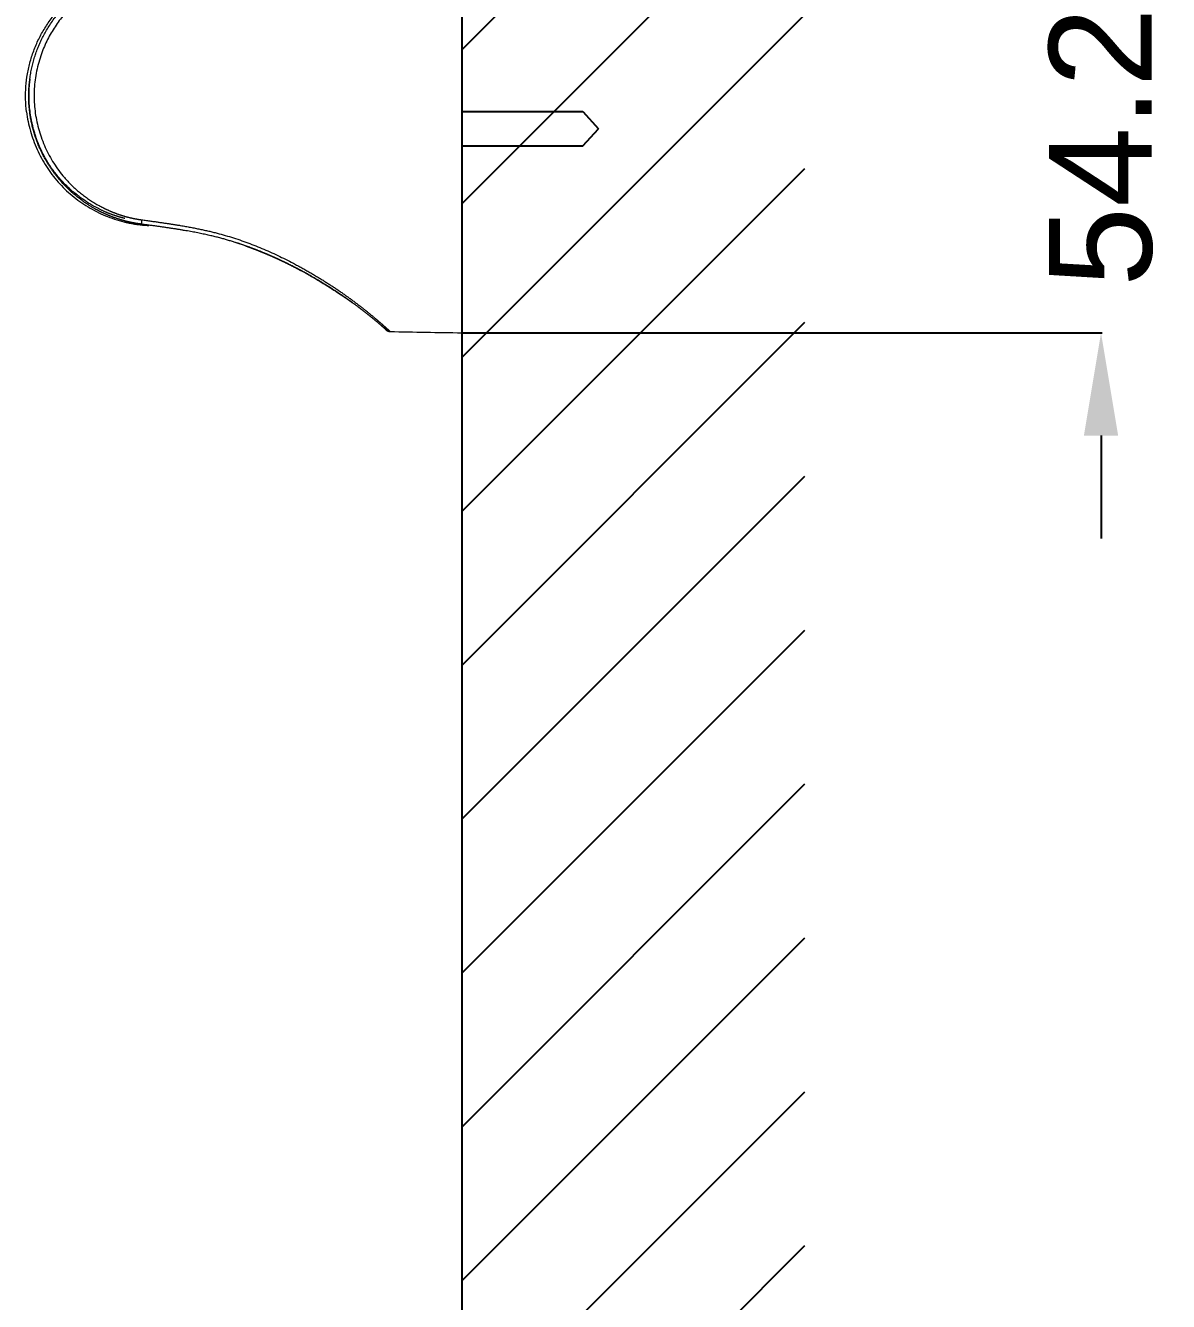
# Model space of a CAD drawing. Header units: millimetres. Extents: x 15137 to 17513, y -10160 to -6800.
# Drawn here: x 17034.4 to 17201.2, y -8637.4 to -8451.3 of the extents above; entities that cross this region are included whole.
import ezdxf

# ---------------------------------------------------------------- set-up
doc = ezdxf.new("R2010")
doc.units = ezdxf.units.MM
doc.layers.add('hatch', color=2, linetype='Continuous')
doc.styles.add('ARIAL', font='arial.ttf')
doc.dimstyles.get("Standard").update_dxf_attribs({"dimtxt": 15, "dimasz": 15, "dimexe": 0.18, "dimexo": 0.0625, "dimgap": 4, "dimtad": 0, "dimdec": 1, "dimdsep": 46, "dimtxsty": 'ARIAL', "dimcen": 0, "dimclrd": 5, "dimclre": 5, "dimclrt": 5, "dimadec": 0, "dimazin": 0, "dimtfac": 1, "dimtdec": 1, "dimtofl": 0, "dimtmove": 0, "dimatfit": 3, "dimfxl": 1, "dimtolj": 1, "dimtzin": 0, "dimarcsym": 0})

# ---------------------------------------------------------------- blocks, each defined once
blk = doc.blocks.new('*D81')
at = {"color": 5, "lineweight": -2, "transparency": 16777216}
for p, q in [((17191.39, -8426.89), (17191.39, -8411.89)), ((17098.17, -8441.89), (17191.57, -8441.89)), ((17098.17, -8496.08), (17191.57, -8496.08)), ((17191.39, -8511.08), (17191.39, -8526.08))]:
    blk.add_line(p, q, dxfattribs=at)
at = {"color": 5, "transparency": 16777216}
for points in [[(17188.89, -8426.89), (17193.89, -8426.89), (17191.39, -8441.89)], [(17188.89, -8511.08), (17193.89, -8511.08), (17191.39, -8496.08)]]:
    blk.add_solid(points, dxfattribs=at)
at = {"layer": 'Defpoints', "color": 0, "transparency": 16777216}
for p in [(17098.11, -8441.89), (17191.39, -8441.89), (17098.11, -8496.08)]:
    blk.add_point(p, dxfattribs=at)
at = {"color": 5, "transparency": 16777216, "insert": (17191.39, -8468.98), "char_height": 15, "attachment_point": 5, "rotation": 90, "style": 'ARIAL'}
blk.add_mtext('\\A1;54.2', dxfattribs=at)

msp = doc.modelspace()

# ---------------------------------------------------------------- hatches: boundary and pattern name
at = {"layer": 'hatch'}
h = msp.add_hatch(dxfattribs=at)
h.set_pattern_fill('ANSI31', color=256, scale=5)
h.set_pattern_definition([(45, (1961.38, -4149.247), (-11.22532, 11.22532), [])])
h.paths.add_polyline_path([(17098.14, -9683.13), (17148.14, -9683.13), (17148.14, -7612.56), (17098.14, -7612.56)])

# ---------------------------------------------------------------- linework, layer by layer
for p, q in [((17098.14, -9683.13), (17098.14, -7541.15)), ((17098.08, -8463.8), (17115.76, -8463.8)), ((17098.08, -8463.8), (17098.08, -8468.8)), ((17115.76, -8463.8), (17118.02, -8466.3)), ((17115.76, -8468.8), (17118.02, -8466.3)), ((17098.08, -8468.8), (17115.76, -8468.8))]:
    msp.add_line(p, q)
at = {"linetype": 'Continuous', "lineweight": 18}
for p, q in [((17098.1, -8451.8), (17098.1, -8451.78)), ((17034.87, -8461.51), (17034.87, -8461.51))]:
    msp.add_line(p, q, dxfattribs=at)
for points, knots in [([(17034.55, -8463.85), (17034.48, -8463.24), (17034.43, -8462.62), (17034.4, -8461.38), (17034.42, -8460.76), (17034.51, -8459.53), (17034.58, -8458.91), (17034.8, -8457.7), (17034.93, -8457.09), (17035.26, -8455.9), (17035.46, -8455.31), (17035.9, -8454.16), (17036.15, -8453.59), (17036.71, -8452.49), (17037.02, -8451.95), (17037.68, -8450.9), (17038.03, -8450.4), (17038.8, -8449.42), (17039.2, -8448.95), (17040.05, -8448.06), (17040.5, -8447.63), (17041.44, -8446.82), (17041.93, -8446.44), (17042.94, -8445.73), (17043.46, -8445.4), (17044.54, -8444.79), (17045.09, -8444.51), (17046.22, -8444.01), (17046.8, -8443.79), (17047.97, -8443.4), (17048.57, -8443.23), (17049.78, -8442.96), (17050.39, -8442.86), (17051, -8442.78)], [0, 0, 0, 0, 0.0625, 0.0625, 0.125, 0.125, 0.1875, 0.1875, 0.25, 0.25, 0.3125, 0.3125, 0.375, 0.375, 0.4375, 0.4375, 0.5, 0.5, 0.5625, 0.5625, 0.625, 0.625, 0.6875, 0.6875, 0.75, 0.75, 0.8125, 0.8125, 0.875, 0.875, 0.9375, 0.9375, 1, 1, 1, 1]), ([(17051.28, -8480.23), (17051.26, -8480.23), (17051.22, -8480.22), (17051.15, -8480.21), (17051.09, -8480.2), (17051.02, -8480.19), (17050.96, -8480.18), (17050.89, -8480.17), (17050.83, -8480.16), (17050.76, -8480.15), (17050.7, -8480.14), (17050.63, -8480.13), (17050.57, -8480.12), (17050.5, -8480.11), (17050.44, -8480.1), (17050.37, -8480.09), (17050.3, -8480.07), (17050.24, -8480.06), (17050.17, -8480.05), (17050.11, -8480.04), (17050.04, -8480.02), (17049.97, -8480.01), (17049.91, -8480), (17049.84, -8479.98), (17049.77, -8479.97), (17049.71, -8479.95), (17049.64, -8479.94), (17049.57, -8479.92), (17049.51, -8479.91), (17049.44, -8479.89), (17049.37, -8479.88), (17049.31, -8479.86), (17049.24, -8479.84), (17049.17, -8479.83), (17049.11, -8479.81), (17049.04, -8479.79), (17048.97, -8479.78), (17048.91, -8479.76), (17048.84, -8479.74), (17048.77, -8479.72), (17048.7, -8479.7), (17048.64, -8479.68), (17048.57, -8479.67), (17048.5, -8479.65), (17048.43, -8479.63), (17048.37, -8479.61), (17048.3, -8479.59), (17048.23, -8479.57), (17048.16, -8479.54), (17048.1, -8479.52), (17048.03, -8479.5), (17047.96, -8479.48), (17047.89, -8479.46), (17047.83, -8479.44), (17047.76, -8479.41), (17047.69, -8479.39), (17047.62, -8479.37), (17047.55, -8479.34), (17047.49, -8479.32), (17047.42, -8479.3), (17047.35, -8479.27), (17047.28, -8479.25), (17047.21, -8479.22), (17047.15, -8479.2), (17047.08, -8479.17), (17047.01, -8479.15), (17046.94, -8479.12), (17046.87, -8479.09), (17046.81, -8479.07), (17046.74, -8479.04), (17046.67, -8479.01), (17046.6, -8478.98), (17046.53, -8478.96), (17046.47, -8478.93), (17046.4, -8478.9), (17046.33, -8478.87), (17046.26, -8478.84), (17046.19, -8478.81), (17046.13, -8478.78), (17046.06, -8478.75), (17045.99, -8478.72), (17045.92, -8478.69), (17045.85, -8478.66), (17045.79, -8478.63), (17045.72, -8478.6), (17045.65, -8478.56), (17045.58, -8478.53), (17045.52, -8478.5), (17045.45, -8478.47), (17045.38, -8478.43), (17045.31, -8478.4), (17045.24, -8478.36), (17045.18, -8478.33), (17045.11, -8478.3), (17045.04, -8478.26), (17044.97, -8478.23), (17044.91, -8478.19), (17044.76, -8478.11), (17044.52, -8477.98), (17044.18, -8477.78), (17043.79, -8477.55), (17043.36, -8477.27), (17042.89, -8476.96), (17042.39, -8476.59), (17041.86, -8476.18), (17041.3, -8475.71), (17040.72, -8475.18), (17040.13, -8474.59), (17039.64, -8474.06), (17039.26, -8473.61), (17038.99, -8473.28), (17038.73, -8472.95), (17038.48, -8472.61), (17038.24, -8472.27), (17038.01, -8471.93), (17037.78, -8471.58), (17037.57, -8471.24), (17037.37, -8470.89), (17037.17, -8470.55), (17036.99, -8470.2), (17036.81, -8469.85), (17036.65, -8469.51), (17036.49, -8469.16), (17036.34, -8468.81), (17036.2, -8468.47), (17036.07, -8468.12), (17035.94, -8467.78), (17035.83, -8467.43), (17035.72, -8467.09), (17035.61, -8466.75), (17035.52, -8466.42), (17035.43, -8466.08), (17035.35, -8465.75), (17035.28, -8465.42), (17035.21, -8465.09), (17035.15, -8464.77), (17035.1, -8464.44), (17035.05, -8464.12), (17035.01, -8463.81), (17034.98, -8463.5), (17034.95, -8463.19), (17034.92, -8462.88), (17034.9, -8462.58), (17034.89, -8462.28), (17034.88, -8461.98), (17034.87, -8461.69), (17034.87, -8461.37), (17034.88, -8461), (17034.89, -8460.61), (17034.91, -8460.21), (17034.95, -8459.81), (17034.99, -8459.41), (17035.04, -8459.02), (17035.09, -8458.62), (17035.16, -8458.22), (17035.23, -8457.83), (17035.31, -8457.44), (17035.4, -8457.04), (17035.5, -8456.65), (17035.61, -8456.27), (17035.73, -8455.88), (17035.85, -8455.5), (17035.98, -8455.12), (17036.16, -8454.64), (17036.4, -8454.05), (17036.71, -8453.36), (17037.07, -8452.65), (17037.48, -8451.92), (17037.94, -8451.17), (17038.45, -8450.42), (17039.03, -8449.67), (17039.56, -8449.05), (17040.01, -8448.56), (17040.35, -8448.2), (17040.7, -8447.86), (17041.04, -8447.54), (17041.37, -8447.25), (17041.7, -8446.97), (17042.02, -8446.71), (17042.33, -8446.47), (17042.64, -8446.24), (17042.93, -8446.03), (17043.21, -8445.84), (17043.48, -8445.66), (17043.74, -8445.49), (17043.99, -8445.34), (17044.22, -8445.2), (17044.44, -8445.08), (17044.65, -8444.96), (17044.84, -8444.86), (17045.02, -8444.76), (17045.18, -8444.68), (17045.33, -8444.6), (17045.47, -8444.54), (17045.6, -8444.47), (17045.74, -8444.41), (17045.87, -8444.35), (17046, -8444.29), (17046.14, -8444.23), (17046.27, -8444.17), (17046.4, -8444.11), (17046.54, -8444.05), (17046.67, -8444), (17046.8, -8443.95), (17046.94, -8443.89), (17047.07, -8443.84), (17047.21, -8443.79), (17047.34, -8443.74), (17047.47, -8443.7), (17047.61, -8443.65), (17047.74, -8443.6), (17047.87, -8443.56), (17048.01, -8443.52), (17048.14, -8443.48), (17048.27, -8443.43), (17048.4, -8443.39), (17048.54, -8443.36), (17048.67, -8443.32), (17048.8, -8443.28), (17048.93, -8443.25), (17049.06, -8443.21), (17049.2, -8443.18), (17049.33, -8443.15), (17049.46, -8443.12), (17049.59, -8443.09), (17049.72, -8443.06), (17049.85, -8443.03), (17049.98, -8443), (17050.11, -8442.97), (17050.24, -8442.95), (17050.37, -8442.93), (17050.5, -8442.9), (17050.63, -8442.88), (17050.76, -8442.86), (17050.89, -8442.84), (17051.02, -8442.82), (17051.14, -8442.8), (17051.27, -8442.78), (17051.4, -8442.77), (17051.48, -8442.76), (17051.52, -8442.75)], [0, 0, 0, 0, 0.001196, 0.002393, 0.003593, 0.004795, 0.006, 0.007206, 0.008415, 0.009625, 0.010838, 0.012053, 0.013271, 0.01449, 0.015711, 0.016935, 0.018161, 0.019389, 0.020619, 0.021851, 0.023086, 0.024323, 0.025561, 0.026802, 0.028046, 0.029291, 0.030538, 0.031788, 0.03304, 0.034294, 0.03555, 0.036808, 0.038068, 0.039331, 0.040596, 0.041863, 0.043132, 0.044403, 0.045677, 0.046952, 0.04823, 0.04951, 0.050792, 0.052076, 0.053363, 0.054651, 0.055942, 0.057235, 0.05853, 0.059827, 0.061127, 0.062428, 0.063732, 0.065038, 0.066346, 0.067656, 0.068969, 0.070283, 0.0716, 0.072919, 0.07424, 0.075564, 0.076889, 0.078217, 0.079547, 0.080879, 0.082213, 0.083549, 0.084887, 0.086228, 0.087571, 0.088916, 0.090263, 0.091613, 0.092964, 0.094318, 0.095674, 0.097032, 0.098392, 0.099754, 0.101119, 0.102486, 0.103854, 0.105226, 0.106599, 0.107974, 0.109352, 0.110732, 0.112114, 0.113498, 0.114884, 0.116273, 0.117663, 0.119056, 0.120451, 0.121848, 0.123248, 0.124649, 0.130933, 0.138228, 0.146535, 0.155854, 0.166184, 0.177527, 0.18988, 0.203246, 0.217623, 0.233012, 0.249412, 0.257332, 0.265179, 0.272954, 0.280658, 0.28829, 0.29585, 0.303338, 0.310754, 0.318098, 0.325371, 0.332571, 0.3397, 0.346757, 0.353743, 0.360656, 0.367498, 0.374268, 0.380966, 0.387592, 0.394147, 0.40063, 0.407041, 0.41338, 0.419648, 0.425844, 0.431968, 0.438021, 0.444002, 0.449911, 0.455749, 0.461515, 0.467209, 0.472832, 0.478383, 0.483862, 0.48927, 0.494607, 0.499871, 0.507156, 0.514448, 0.521746, 0.529052, 0.536365, 0.543684, 0.551011, 0.558344, 0.565685, 0.573033, 0.580388, 0.587749, 0.595118, 0.602495, 0.609878, 0.617268, 0.624666, 0.637921, 0.651855, 0.666467, 0.681759, 0.697729, 0.714378, 0.731705, 0.749712, 0.759187, 0.768341, 0.777173, 0.785684, 0.793874, 0.801742, 0.809288, 0.816514, 0.823418, 0.83, 0.836261, 0.842201, 0.847819, 0.853116, 0.858091, 0.862745, 0.867078, 0.871089, 0.874779, 0.878147, 0.881194, 0.88392, 0.886629, 0.88933, 0.892023, 0.894707, 0.897384, 0.900051, 0.902711, 0.905363, 0.908006, 0.910641, 0.913267, 0.915885, 0.918496, 0.921097, 0.923691, 0.926276, 0.928853, 0.931422, 0.933983, 0.936535, 0.939079, 0.941615, 0.944142, 0.946662, 0.949173, 0.951676, 0.95417, 0.956656, 0.959134, 0.961604, 0.964066, 0.966519, 0.968964, 0.971401, 0.97383, 0.97625, 0.978662, 0.981066, 0.983461, 0.985849, 0.988228, 0.990599, 0.992961, 0.995316, 0.997662, 1, 1, 1, 1]), ([(17098.11, -8496.08), (17098.11, -8496.08), (17098.11, -8496.07), (17098.11, -8496.04), (17098.11, -8495.99), (17098.11, -8495.86), (17098.11, -8495.68), (17098.11, -8495.46), (17098.11, -8495.27), (17098.11, -8495.12), (17098.11, -8495.07), (17098.11, -8494.99), (17098.11, -8494.96), (17098.11, -8494.9), (17098.11, -8494.76), (17098.11, -8494.6), (17098.11, -8494.2), (17098.11, -8493.9), (17098.11, -8493.25), (17098.11, -8492.89), (17098.11, -8492.31), (17098.11, -8492.11), (17098.11, -8491.85), (17098.11, -8491.8), (17098.11, -8491.7), (17098.11, -8491.64), (17098.11, -8491.48), (17098.11, -8491.37), (17098.11, -8490.82), (17098.11, -8490.36), (17098.11, -8489.38), (17098.11, -8488.88), (17098.11, -8488.08), (17098.11, -8487.54), (17098.11, -8486.97), (17098.11, -8486.61), (17098.11, -8486.54), (17098.11, -8486.4), (17098.11, -8486.18), (17098.11, -8485.96), (17098.11, -8485.51), (17098.11, -8485.21), (17098.11, -8484.31), (17098.11, -8483.69), (17098.11, -8482.9), (17098.11, -8482.74), (17098.11, -8482.42), (17098.11, -8481.94), (17098.11, -8481.45), (17098.11, -8480.95), (17098.11, -8480.71), (17098.11, -8480.46), (17098.11, -8480.29), (17098.11, -8480.21), (17098.11, -8479.79), (17098.11, -8479.45), (17098.11, -8478.78), (17098.11, -8478.45), (17098.11, -8477.77), (17098.11, -8477.44), (17098.11, -8476.43), (17098.11, -8475.76), (17098.11, -8474.92), (17098.11, -8474.75), (17098.11, -8474.41), (17098.11, -8473.9), (17098.11, -8472.72), (17098.11, -8471.71), (17098.11, -8469.69), (17098.11, -8468.34), (17098.11, -8464.28), (17098.11, -8461.58), (17098.11, -8457.51), (17098.11, -8456.16), (17098.11, -8454.46), (17098.11, -8454.12), (17098.11, -8453.44), (17098.11, -8452.42), (17098.11, -8451.41), (17098.11, -8449.37), (17098.11, -8448.02), (17098.11, -8445.31), (17098.11, -8443.96), (17098.11, -8442.61)], [0, 0, 0, 0, 0.015625, 0.015625, 0.03125, 0.046875, 0.0625, 0.078125, 0.09375, 0.09375, 0.101563, 0.101563, 0.105469, 0.105469, 0.109375, 0.125, 0.125, 0.15625, 0.15625, 0.1875, 0.1875, 0.203125, 0.203125, 0.207031, 0.207031, 0.210938, 0.210938, 0.21875, 0.21875, 0.25, 0.25, 0.28125, 0.28125, 0.296875, 0.3125, 0.3125, 0.316406, 0.316406, 0.320313, 0.328125, 0.328125, 0.34375, 0.34375, 0.375, 0.375, 0.382813, 0.382813, 0.390625, 0.40625, 0.40625, 0.414063, 0.417969, 0.417969, 0.421875, 0.421875, 0.4375, 0.4375, 0.453125, 0.453125, 0.46875, 0.46875, 0.5, 0.5, 0.507813, 0.507813, 0.515625, 0.53125, 0.5625, 0.5625, 0.625, 0.625, 0.75, 0.75, 0.8125, 0.8125, 0.828125, 0.828125, 0.84375, 0.875, 0.875, 0.9375, 0.9375, 1, 1, 1, 1]), ([(17048.89, -8479.4), (17048.87, -8479.4), (17048.82, -8479.38), (17048.76, -8479.37), (17048.69, -8479.35), (17048.62, -8479.33), (17048.54, -8479.31), (17048.47, -8479.29), (17048.38, -8479.27), (17048.3, -8479.24), (17048.21, -8479.22), (17048.12, -8479.19), (17048.03, -8479.16), (17047.93, -8479.13), (17047.83, -8479.1), (17047.72, -8479.07), (17047.62, -8479.03), (17047.5, -8479), (17047.39, -8478.96), (17047.27, -8478.92), (17047.15, -8478.88), (17047.03, -8478.83), (17046.91, -8478.78), (17046.78, -8478.74), (17046.65, -8478.68), (17046.51, -8478.63), (17046.37, -8478.58), (17046.23, -8478.52), (17046.09, -8478.46), (17045.94, -8478.39), (17045.8, -8478.33), (17045.64, -8478.26), (17045.29, -8478.09), (17044.77, -8477.83), (17044.09, -8477.45), (17043.48, -8477.08), (17042.92, -8476.71), (17042.35, -8476.3), (17041.75, -8475.84), (17041.09, -8475.29), (17040.4, -8474.65), (17039.78, -8474), (17039.25, -8473.4), (17038.83, -8472.89), (17038.48, -8472.43), (17038.18, -8472.01), (17037.93, -8471.64), (17037.73, -8471.32), (17037.5, -8470.96), (17037.22, -8470.48), (17036.85, -8469.77), (17036.42, -8468.86), (17036.07, -8467.95), (17035.79, -8467.14), (17035.61, -8466.51), (17035.45, -8465.91), (17035.32, -8465.34), (17035.22, -8464.8), (17035.1, -8464.1), (17034.99, -8463.18), (17034.92, -8461.98), (17034.92, -8460.89), (17034.98, -8459.98), (17035.04, -8459.44), (17035.07, -8459.14), (17035.09, -8459.05)], [0, 0, 0, 0, 0.00235, 0.004832, 0.007446, 0.010192, 0.01307, 0.01608, 0.019221, 0.022494, 0.0259, 0.029437, 0.033105, 0.036906, 0.040839, 0.044903, 0.049099, 0.053427, 0.057887, 0.062478, 0.067201, 0.072056, 0.077043, 0.082161, 0.087411, 0.092793, 0.098307, 0.103952, 0.109729, 0.115637, 0.121677, 0.127849, 0.134152, 0.164798, 0.193538, 0.220373, 0.245305, 0.268334, 0.297415, 0.32947, 0.364501, 0.40251, 0.429424, 0.453756, 0.475506, 0.494671, 0.511252, 0.525248, 0.536657, 0.558319, 0.5879, 0.625393, 0.670793, 0.696464, 0.720812, 0.743836, 0.765538, 0.785918, 0.804977, 0.844411, 0.889131, 0.939143, 0.966057, 0.990389, 1, 1, 1, 1]), ([(17034.55, -8463.85), (17034.67, -8464.79), (17034.86, -8465.73), (17035.37, -8467.55), (17035.69, -8468.45), (17036.47, -8470.18), (17036.93, -8471.01), (17037.96, -8472.61), (17038.54, -8473.37), (17039.8, -8474.79), (17040.48, -8475.45), (17041.94, -8476.67), (17042.71, -8477.22), (17044.34, -8478.2), (17045.19, -8478.63), (17046.94, -8479.36), (17047.84, -8479.66), (17048.77, -8479.89)], [0, 0, 0, 0, 0.125, 0.125, 0.25, 0.25, 0.375, 0.375, 0.5, 0.5, 0.625, 0.625, 0.75, 0.75, 0.875, 0.875, 1, 1, 1, 1]), ([(17086.74, -8495.38), (17086.74, -8495.38), (17086.74, -8495.38), (17086.74, -8495.38), (17086.74, -8495.37), (17086.73, -8495.37), (17086.73, -8495.37), (17086.73, -8495.37), (17086.72, -8495.36), (17086.71, -8495.36), (17086.71, -8495.35), (17086.7, -8495.34), (17086.69, -8495.33), (17086.68, -8495.32), (17086.67, -8495.31), (17086.65, -8495.3), (17086.64, -8495.29), (17086.62, -8495.27), (17086.6, -8495.26), (17086.58, -8495.24), (17086.56, -8495.22), (17086.54, -8495.2), (17086.51, -8495.18), (17086.48, -8495.15), (17086.45, -8495.13), (17086.42, -8495.1), (17086.39, -8495.07), (17086.35, -8495.04), (17086.31, -8495), (17086.27, -8494.97), (17086.22, -8494.93), (17086.17, -8494.88), (17086.11, -8494.83), (17086.04, -8494.77), (17085.96, -8494.7), (17085.87, -8494.62), (17085.76, -8494.53), (17085.64, -8494.43), (17085.52, -8494.34), (17085.42, -8494.25), (17085.35, -8494.19), (17085.27, -8494.13), (17085.19, -8494.06), (17085.11, -8494), (17085.04, -8493.93), (17084.95, -8493.87), (17084.87, -8493.8), (17084.79, -8493.74), (17084.71, -8493.67), (17084.63, -8493.61), (17084.55, -8493.54), (17084.47, -8493.47), (17084.38, -8493.41), (17084.3, -8493.34), (17084.22, -8493.28), (17084.14, -8493.21), (17084.06, -8493.15), (17083.98, -8493.09), (17083.9, -8493.02), (17083.81, -8492.96), (17083.73, -8492.9), (17083.66, -8492.84), (17083.58, -8492.78), (17083.5, -8492.72), (17083.42, -8492.66), (17083.34, -8492.6), (17083.27, -8492.54), (17083.19, -8492.48), (17083.12, -8492.43), (17083.04, -8492.37), (17082.97, -8492.32), (17082.88, -8492.25), (17082.76, -8492.16), (17082.62, -8492.06), (17082.48, -8491.95), (17082.33, -8491.85), (17082.19, -8491.74), (17082.04, -8491.63), (17081.89, -8491.53), (17081.74, -8491.42), (17081.58, -8491.31), (17081.42, -8491.2), (17081.27, -8491.09), (17081.11, -8490.98), (17080.94, -8490.87), (17080.78, -8490.75), (17080.61, -8490.64), (17080.45, -8490.53), (17080.28, -8490.41), (17080.1, -8490.3), (17079.93, -8490.18), (17079.75, -8490.07), (17079.58, -8489.95), (17079.4, -8489.84), (17079.22, -8489.72), (17079.03, -8489.6), (17078.85, -8489.48), (17078.66, -8489.37), (17078.48, -8489.25), (17078.29, -8489.13), (17078.09, -8489.01), (17077.9, -8488.89), (17077.52, -8488.66), (17076.93, -8488.31), (17076.12, -8487.84), (17075.29, -8487.37), (17074.43, -8486.9), (17073.54, -8486.44), (17072.7, -8486.01), (17071.91, -8485.63), (17071.16, -8485.28), (17070.41, -8484.94), (17069.63, -8484.6), (17068.84, -8484.27), (17068.13, -8483.99), (17067.53, -8483.76), (17067.02, -8483.57), (17066.5, -8483.39), (17065.97, -8483.2), (17065.43, -8483.02), (17064.88, -8482.85), (17064.32, -8482.68), (17063.85, -8482.54), (17063.47, -8482.43), (17063.19, -8482.35), (17062.9, -8482.27), (17062.59, -8482.19), (17062.27, -8482.11), (17061.94, -8482.03), (17061.61, -8481.95), (17061.25, -8481.87), (17060.89, -8481.79), (17060.52, -8481.71), (17060.14, -8481.63), (17059.74, -8481.54), (17059.33, -8481.46), (17058.92, -8481.38), (17058.49, -8481.3), (17058.05, -8481.22), (17057.59, -8481.15), (17057.13, -8481.07), (17056.65, -8480.99), (17056.17, -8480.91), (17055.67, -8480.84), (17055.16, -8480.76), (17054.64, -8480.69), (17054.11, -8480.61), (17053.56, -8480.53), (17053.01, -8480.46), (17052.44, -8480.38), (17051.87, -8480.31), (17051.48, -8480.25), (17051.28, -8480.23)], [0, 0, 0, 0, 0.000062, 0.000232, 0.00051, 0.000897, 0.001393, 0.001997, 0.002712, 0.003537, 0.004472, 0.005519, 0.006677, 0.007948, 0.009332, 0.01083, 0.012443, 0.01417, 0.016014, 0.017976, 0.020055, 0.022253, 0.024571, 0.027011, 0.029573, 0.032258, 0.035067, 0.038003, 0.041066, 0.044258, 0.047313, 0.050894, 0.05501, 0.059674, 0.064902, 0.07071, 0.077118, 0.084147, 0.09182, 0.095828, 0.099808, 0.10376, 0.107682, 0.111574, 0.115433, 0.11926, 0.123052, 0.12681, 0.130532, 0.134216, 0.137862, 0.141468, 0.145034, 0.148559, 0.152041, 0.15548, 0.158875, 0.162224, 0.165527, 0.168783, 0.17199, 0.17515, 0.178259, 0.181318, 0.184326, 0.187282, 0.190186, 0.193036, 0.195833, 0.198575, 0.201262, 0.203894, 0.208902, 0.213925, 0.218964, 0.224017, 0.229087, 0.234173, 0.239275, 0.244394, 0.24953, 0.254683, 0.259853, 0.26504, 0.270245, 0.275468, 0.280709, 0.285967, 0.291244, 0.296539, 0.301851, 0.307182, 0.312531, 0.317898, 0.323283, 0.328685, 0.334106, 0.339544, 0.345, 0.350474, 0.355964, 0.361472, 0.366997, 0.388704, 0.410799, 0.433266, 0.456086, 0.479234, 0.5027, 0.521072, 0.539687, 0.558547, 0.577654, 0.597006, 0.616604, 0.628613, 0.640798, 0.65316, 0.665698, 0.678413, 0.691303, 0.70437, 0.717612, 0.723941, 0.730509, 0.737316, 0.744362, 0.751649, 0.759176, 0.766944, 0.774954, 0.783206, 0.791702, 0.800441, 0.809425, 0.818654, 0.828128, 0.837849, 0.847817, 0.858033, 0.868496, 0.879208, 0.890168, 0.901377, 0.912835, 0.924543, 0.936499, 0.948704, 0.961157, 0.973858, 0.986806, 1, 1, 1, 1]), ([(17065.06, -8482.91), (17065.06, -8482.91), (17065.06, -8482.91), (17065.06, -8482.91), (17065.06, -8482.91), (17065.06, -8482.91), (17065.06, -8482.91), (17065.06, -8482.91), (17065.06, -8482.91), (17065.06, -8482.91), (17065.06, -8482.9)], [0, 0, 0, 0, 0.121757, 0.243837, 0.366549, 0.4902, 0.615086, 0.741497, 0.869713, 1, 1, 1, 1]), ([(17066.49, -8483.38), (17066.5, -8483.39), (17066.53, -8483.4), (17066.59, -8483.42), (17066.67, -8483.45), (17066.74, -8483.47), (17066.82, -8483.5), (17066.9, -8483.53), (17066.97, -8483.56), (17067.05, -8483.58), (17067.12, -8483.61), (17067.2, -8483.64), (17067.27, -8483.67), (17067.35, -8483.7), (17067.42, -8483.72), (17067.5, -8483.75), (17067.58, -8483.78), (17067.65, -8483.81), (17067.73, -8483.84), (17067.8, -8483.87), (17067.88, -8483.89), (17067.95, -8483.92), (17068.03, -8483.95), (17068.1, -8483.98), (17068.18, -8484.01), (17068.25, -8484.04), (17068.33, -8484.07), (17068.4, -8484.1), (17068.47, -8484.13), (17068.55, -8484.16), (17068.62, -8484.19), (17068.7, -8484.22), (17068.77, -8484.25), (17068.85, -8484.28), (17068.92, -8484.31), (17068.99, -8484.34), (17069.07, -8484.37), (17069.14, -8484.4), (17069.22, -8484.43), (17069.29, -8484.46), (17069.36, -8484.49), (17069.44, -8484.52), (17069.51, -8484.55), (17069.59, -8484.58), (17069.66, -8484.62), (17069.73, -8484.65), (17069.81, -8484.68), (17069.88, -8484.71), (17069.95, -8484.74), (17070.03, -8484.77), (17070.1, -8484.8), (17070.17, -8484.84), (17070.25, -8484.87), (17070.32, -8484.9), (17070.39, -8484.93), (17070.46, -8484.96), (17070.54, -8485), (17070.61, -8485.03), (17070.68, -8485.06), (17070.75, -8485.09), (17070.83, -8485.13), (17070.9, -8485.16), (17070.97, -8485.19), (17071.04, -8485.23), (17071.12, -8485.26), (17071.19, -8485.29), (17071.26, -8485.33), (17071.33, -8485.36), (17071.4, -8485.39), (17071.48, -8485.43), (17071.55, -8485.46), (17071.62, -8485.49), (17071.69, -8485.53), (17071.76, -8485.56), (17071.83, -8485.59), (17071.91, -8485.63), (17071.98, -8485.66), (17072.05, -8485.7), (17072.12, -8485.73), (17072.19, -8485.76), (17072.26, -8485.8), (17072.33, -8485.83), (17072.4, -8485.87), (17072.48, -8485.9), (17072.55, -8485.94), (17072.62, -8485.97), (17072.69, -8486.01), (17072.76, -8486.04), (17072.83, -8486.08), (17072.9, -8486.11), (17072.97, -8486.15), (17073.04, -8486.18), (17073.11, -8486.22), (17073.18, -8486.25), (17073.25, -8486.29), (17073.32, -8486.32), (17073.39, -8486.36), (17073.46, -8486.4), (17073.53, -8486.43), (17073.6, -8486.47), (17073.67, -8486.5), (17073.74, -8486.54), (17073.81, -8486.57), (17073.88, -8486.61), (17073.94, -8486.65), (17074.01, -8486.68), (17074.08, -8486.72), (17074.15, -8486.76), (17074.22, -8486.79), (17074.29, -8486.83), (17074.36, -8486.87), (17074.43, -8486.9), (17074.5, -8486.94), (17074.56, -8486.98), (17074.63, -8487.01), (17074.92, -8487.17), (17075.43, -8487.44), (17076.12, -8487.84), (17076.78, -8488.22), (17077.4, -8488.59), (17077.99, -8488.95), (17078.55, -8489.29), (17079.14, -8489.67), (17079.76, -8490.07), (17080.36, -8490.47), (17080.87, -8490.81), (17081.29, -8491.1), (17081.62, -8491.34), (17081.88, -8491.52), (17082.06, -8491.65), (17082.17, -8491.73), (17082.21, -8491.75), (17082.17, -8491.73), (17082.06, -8491.65), (17081.88, -8491.52), (17081.62, -8491.34), (17081.29, -8491.1), (17080.87, -8490.81), (17080.36, -8490.47), (17079.76, -8490.07), (17079.11, -8489.65), (17078.45, -8489.23), (17077.8, -8488.83), (17077.09, -8488.4), (17076.34, -8487.96), (17075.54, -8487.51), (17074.94, -8487.18), (17074.56, -8486.98), (17074.43, -8486.9), (17074.29, -8486.83), (17074.15, -8486.76), (17074.01, -8486.68), (17073.88, -8486.61), (17073.74, -8486.54), (17073.6, -8486.47), (17073.46, -8486.4), (17073.32, -8486.32), (17073.18, -8486.25), (17073.04, -8486.18), (17072.9, -8486.11), (17072.76, -8486.04), (17072.62, -8485.97), (17072.47, -8485.9), (17072.33, -8485.83), (17072.19, -8485.76), (17072.05, -8485.7), (17071.91, -8485.63), (17071.76, -8485.56), (17071.62, -8485.49), (17071.48, -8485.43), (17071.33, -8485.36), (17071.19, -8485.29), (17071.04, -8485.23), (17070.9, -8485.16), (17070.75, -8485.09), (17070.61, -8485.03), (17070.46, -8484.96), (17070.32, -8484.9), (17070.17, -8484.84), (17070.03, -8484.77), (17069.88, -8484.71), (17069.73, -8484.65), (17069.59, -8484.58), (17069.44, -8484.52), (17069.29, -8484.46), (17069.14, -8484.4), (17068.99, -8484.34), (17068.85, -8484.28), (17068.7, -8484.22), (17068.55, -8484.16), (17068.4, -8484.1), (17068.25, -8484.04), (17068.1, -8483.98), (17067.95, -8483.92), (17067.8, -8483.87), (17067.65, -8483.81), (17067.5, -8483.75), (17067.35, -8483.69), (17067.2, -8483.64), (17067.05, -8483.58), (17066.9, -8483.53), (17066.74, -8483.47), (17066.59, -8483.42), (17066.44, -8483.37), (17066.29, -8483.31), (17066.13, -8483.26), (17065.98, -8483.21), (17065.83, -8483.16), (17065.68, -8483.11), (17065.52, -8483.06), (17065.37, -8483.01), (17065.22, -8482.96), (17065.11, -8482.92), (17065.06, -8482.91)], [0, 0, 0, 0, 0.000681, 0.002388, 0.004095, 0.005803, 0.007512, 0.00922, 0.01093, 0.01264, 0.01435, 0.016061, 0.017773, 0.019485, 0.021198, 0.022911, 0.024625, 0.02634, 0.028055, 0.02977, 0.031487, 0.033204, 0.034921, 0.03664, 0.038358, 0.040078, 0.041798, 0.043519, 0.045241, 0.046963, 0.048686, 0.050409, 0.052133, 0.053858, 0.055584, 0.05731, 0.059037, 0.060765, 0.062494, 0.064223, 0.065953, 0.067684, 0.069415, 0.071148, 0.072881, 0.074614, 0.076349, 0.078084, 0.07982, 0.081557, 0.083295, 0.085034, 0.086773, 0.088513, 0.090254, 0.091996, 0.093739, 0.095482, 0.097226, 0.098972, 0.100718, 0.102465, 0.104212, 0.105961, 0.107711, 0.109461, 0.111212, 0.112964, 0.114717, 0.116471, 0.118226, 0.119982, 0.121739, 0.123496, 0.125255, 0.127015, 0.128775, 0.130536, 0.132299, 0.134062, 0.135826, 0.137591, 0.139358, 0.141125, 0.142893, 0.144662, 0.146432, 0.148203, 0.149975, 0.151748, 0.153522, 0.155298, 0.157074, 0.158851, 0.160629, 0.162408, 0.164188, 0.16597, 0.167752, 0.169535, 0.17132, 0.173105, 0.174892, 0.176679, 0.178468, 0.180258, 0.182049, 0.18384, 0.185633, 0.187427, 0.189223, 0.191019, 0.192816, 0.194614, 0.196413, 0.198213, 0.217645, 0.23655, 0.254935, 0.272813, 0.290204, 0.307131, 0.323624, 0.346896, 0.368343, 0.388153, 0.406525, 0.423666, 0.439787, 0.4551, 0.469823, 0.484175, 0.498526, 0.513248, 0.528562, 0.544683, 0.561824, 0.580196, 0.600007, 0.621454, 0.644725, 0.664, 0.683876, 0.704397, 0.725597, 0.747502, 0.770127, 0.773728, 0.777324, 0.780916, 0.784504, 0.788088, 0.791667, 0.795242, 0.798813, 0.80238, 0.805942, 0.8095, 0.813054, 0.816604, 0.82015, 0.823692, 0.82723, 0.830764, 0.834294, 0.83782, 0.841342, 0.84486, 0.848375, 0.851886, 0.855394, 0.858897, 0.862398, 0.865894, 0.869387, 0.872877, 0.876363, 0.879846, 0.883326, 0.886802, 0.890275, 0.893745, 0.897212, 0.900675, 0.904136, 0.907593, 0.911048, 0.9145, 0.917948, 0.921395, 0.924838, 0.928278, 0.931716, 0.935152, 0.938584, 0.942015, 0.945442, 0.948868, 0.952291, 0.955712, 0.95913, 0.962547, 0.965961, 0.969373, 0.972783, 0.976192, 0.979598, 0.983003, 0.986405, 0.989806, 0.993206, 0.996604, 1, 1, 1, 1]), ([(17087.06, -8495.68), (17087.09, -8495.71), (17087.13, -8495.74), (17087.21, -8495.8), (17087.26, -8495.82), (17087.35, -8495.86), (17087.4, -8495.87), (17087.5, -8495.89), (17087.54, -8495.9), (17087.59, -8495.9)], [0, 0, 0, 0, 0.25, 0.25, 0.5, 0.5, 0.75, 0.75, 1, 1, 1, 1])]:
    msp.add_open_spline(points, degree=3, knots=knots, dxfattribs=at)
at = {"linetype": 'Continuous', "lineweight": 13}
for points, knots in [([(17051.61, -8443.47), (17051.58, -8443.47), (17051.54, -8443.48), (17051.47, -8443.49), (17051.4, -8443.5), (17051.33, -8443.51), (17051.26, -8443.52), (17051.19, -8443.53), (17051.13, -8443.54), (17051.06, -8443.55), (17050.99, -8443.56), (17050.92, -8443.57), (17050.85, -8443.58), (17050.78, -8443.59), (17050.72, -8443.6), (17050.65, -8443.61), (17050.58, -8443.62), (17050.51, -8443.64), (17050.45, -8443.65), (17050.38, -8443.66), (17050.31, -8443.67), (17050.24, -8443.69), (17050.18, -8443.7), (17050.11, -8443.72), (17050.04, -8443.73), (17049.97, -8443.74), (17049.91, -8443.76), (17049.84, -8443.77), (17049.77, -8443.79), (17049.71, -8443.8), (17049.64, -8443.82), (17049.57, -8443.83), (17049.51, -8443.85), (17049.44, -8443.87), (17049.37, -8443.88), (17049.31, -8443.9), (17049.24, -8443.92), (17049.17, -8443.93), (17049.11, -8443.95), (17049.04, -8443.97), (17048.98, -8443.99), (17048.91, -8444.01), (17048.84, -8444.02), (17048.78, -8444.04), (17048.71, -8444.06), (17048.65, -8444.08), (17048.58, -8444.1), (17048.52, -8444.12), (17048.45, -8444.14), (17048.39, -8444.16), (17048.32, -8444.18), (17048.25, -8444.2), (17048.19, -8444.22), (17048.12, -8444.25), (17048.06, -8444.27), (17047.99, -8444.29), (17047.93, -8444.31), (17047.87, -8444.33), (17047.8, -8444.36), (17047.74, -8444.38), (17047.67, -8444.4), (17047.61, -8444.43), (17047.54, -8444.45), (17047.48, -8444.47), (17047.41, -8444.5), (17047.35, -8444.52), (17047.29, -8444.55), (17047.22, -8444.57), (17047.16, -8444.6), (17047.09, -8444.62), (17047.03, -8444.65), (17046.97, -8444.67), (17046.9, -8444.7), (17046.84, -8444.73), (17046.78, -8444.75), (17046.71, -8444.78), (17046.65, -8444.81), (17046.59, -8444.83), (17046.52, -8444.86), (17046.46, -8444.89), (17046.4, -8444.92), (17046.33, -8444.95), (17046.27, -8444.98), (17046.21, -8445), (17046.14, -8445.03), (17046.08, -8445.06), (17046.02, -8445.09), (17045.96, -8445.12), (17045.89, -8445.15), (17045.83, -8445.18), (17045.77, -8445.21), (17045.71, -8445.25), (17045.65, -8445.28), (17045.58, -8445.31), (17045.52, -8445.34), (17045.46, -8445.37), (17045.4, -8445.4), (17044.96, -8445.63), (17044.18, -8446.08), (17043.09, -8446.82), (17042.05, -8447.63), (17041.09, -8448.52), (17040.24, -8449.42), (17039.49, -8450.31), (17038.85, -8451.19), (17038.27, -8452.1), (17037.74, -8453.05), (17037.26, -8454.04), (17036.81, -8455.13), (17036.41, -8456.31), (17036.08, -8457.58), (17035.84, -8458.86), (17035.69, -8460.15), (17035.64, -8461.45), (17035.69, -8462.75), (17035.82, -8464.04), (17036.05, -8465.31), (17036.37, -8466.58), (17036.78, -8467.83), (17037.28, -8469.05), (17037.86, -8470.23), (17038.52, -8471.35), (17039.25, -8472.42), (17039.95, -8473.29), (17040.56, -8473.97), (17041.07, -8474.49), (17041.59, -8474.99), (17042.14, -8475.47), (17042.7, -8475.93), (17043.28, -8476.36), (17043.89, -8476.78), (17044.51, -8477.17), (17044.97, -8477.43), (17045.26, -8477.59), (17045.38, -8477.65), (17045.49, -8477.71), (17045.61, -8477.77), (17045.72, -8477.83), (17045.83, -8477.89), (17045.95, -8477.94), (17046.06, -8478), (17046.18, -8478.05), (17046.29, -8478.11), (17046.41, -8478.16), (17046.52, -8478.21), (17046.64, -8478.26), (17046.75, -8478.32), (17046.87, -8478.36), (17046.99, -8478.41), (17047.1, -8478.46), (17047.22, -8478.51), (17047.33, -8478.55), (17047.45, -8478.6), (17047.57, -8478.64), (17047.68, -8478.69), (17047.8, -8478.73), (17047.92, -8478.77), (17048.04, -8478.81), (17048.15, -8478.85), (17048.27, -8478.89), (17048.39, -8478.93), (17048.51, -8478.97), (17048.62, -8479), (17048.74, -8479.04), (17048.86, -8479.07), (17048.98, -8479.11), (17049.1, -8479.14), (17049.22, -8479.17), (17049.33, -8479.2), (17049.45, -8479.23), (17049.57, -8479.26), (17049.69, -8479.29), (17049.81, -8479.32), (17049.93, -8479.34), (17050.05, -8479.37), (17050.17, -8479.4), (17050.29, -8479.42), (17050.41, -8479.44), (17050.53, -8479.46), (17050.65, -8479.49), (17050.77, -8479.51), (17050.89, -8479.53), (17051.01, -8479.55), (17051.13, -8479.56), (17051.25, -8479.58), (17051.33, -8479.59), (17051.37, -8479.6)], [0, 0, 0, 0, 0.001321, 0.002642, 0.003962, 0.005281, 0.006599, 0.007917, 0.009233, 0.01055, 0.011865, 0.01318, 0.014494, 0.015808, 0.017121, 0.018433, 0.019745, 0.021056, 0.022367, 0.023677, 0.024987, 0.026296, 0.027605, 0.028913, 0.030221, 0.031529, 0.032836, 0.034143, 0.03545, 0.036756, 0.038062, 0.039368, 0.040673, 0.041979, 0.043284, 0.044589, 0.045893, 0.047198, 0.048502, 0.049806, 0.051111, 0.052415, 0.053719, 0.055023, 0.056327, 0.057631, 0.058935, 0.060239, 0.061543, 0.062847, 0.064152, 0.065456, 0.066761, 0.068065, 0.06937, 0.070675, 0.071981, 0.073286, 0.074592, 0.075898, 0.077205, 0.078511, 0.079818, 0.081126, 0.082433, 0.083742, 0.08505, 0.086359, 0.087669, 0.088979, 0.090289, 0.0916, 0.092911, 0.094223, 0.095536, 0.096849, 0.098163, 0.099477, 0.100792, 0.102108, 0.103424, 0.104741, 0.106059, 0.107377, 0.108696, 0.110016, 0.111337, 0.112659, 0.113981, 0.115304, 0.116628, 0.117953, 0.119279, 0.120606, 0.121934, 0.123262, 0.124592, 0.125923, 0.151245, 0.176311, 0.201253, 0.226207, 0.251308, 0.27203, 0.292676, 0.313323, 0.334046, 0.354919, 0.376015, 0.40124, 0.426164, 0.45091, 0.475607, 0.500384, 0.525127, 0.549784, 0.574484, 0.599356, 0.624527, 0.649771, 0.674713, 0.699479, 0.724198, 0.748999, 0.762918, 0.776784, 0.790618, 0.804442, 0.818278, 0.832147, 0.846072, 0.860075, 0.874178, 0.876649, 0.879115, 0.881575, 0.884029, 0.886478, 0.888922, 0.89136, 0.893794, 0.896223, 0.898647, 0.901066, 0.90348, 0.905891, 0.908296, 0.910698, 0.913095, 0.915489, 0.917878, 0.920264, 0.922646, 0.925025, 0.9274, 0.929772, 0.932141, 0.934507, 0.936869, 0.939229, 0.941587, 0.943941, 0.946293, 0.948643, 0.950991, 0.953336, 0.95568, 0.958022, 0.960362, 0.9627, 0.965037, 0.967373, 0.969707, 0.97204, 0.974373, 0.976704, 0.979035, 0.981365, 0.983695, 0.986024, 0.988353, 0.990682, 0.993011, 0.995341, 0.99767, 1, 1, 1, 1]), ([(17051.37, -8479.6), (17051.49, -8479.61), (17051.71, -8479.64), (17052.05, -8479.69), (17052.37, -8479.73), (17052.69, -8479.78), (17053, -8479.82), (17053.3, -8479.86), (17053.6, -8479.91), (17053.88, -8479.95), (17054.16, -8479.99), (17054.43, -8480.02), (17054.69, -8480.06), (17054.95, -8480.1), (17055.19, -8480.14), (17055.43, -8480.17), (17055.66, -8480.21), (17055.88, -8480.24), (17056.09, -8480.27), (17056.3, -8480.31), (17056.5, -8480.34), (17056.69, -8480.37), (17056.87, -8480.4), (17057.11, -8480.44), (17057.41, -8480.49), (17057.77, -8480.55), (17058.13, -8480.62), (17058.48, -8480.68), (17058.83, -8480.75), (17059.17, -8480.82), (17059.51, -8480.89), (17059.85, -8480.95), (17060.18, -8481.02), (17060.5, -8481.1), (17060.82, -8481.17), (17061.14, -8481.24), (17061.45, -8481.31), (17061.76, -8481.39), (17062.06, -8481.46), (17062.36, -8481.54), (17062.96, -8481.7), (17063.87, -8481.95), (17065.08, -8482.33), (17066.27, -8482.74), (17067.46, -8483.18), (17068.63, -8483.64), (17069.79, -8484.14), (17070.94, -8484.66), (17072.07, -8485.21), (17073.03, -8485.69), (17073.82, -8486.11), (17074.43, -8486.43), (17075.02, -8486.77), (17075.61, -8487.1), (17076.18, -8487.43), (17076.74, -8487.76), (17077.29, -8488.09), (17077.83, -8488.42), (17078.35, -8488.75), (17078.86, -8489.08), (17079.36, -8489.41), (17079.85, -8489.73), (17080.32, -8490.06), (17080.78, -8490.38), (17081.23, -8490.69), (17081.66, -8491.01), (17082.02, -8491.27), (17082.31, -8491.48), (17082.54, -8491.65), (17082.75, -8491.82), (17082.97, -8491.98), (17083.18, -8492.14), (17083.38, -8492.3), (17083.59, -8492.46), (17083.78, -8492.61), (17083.97, -8492.76), (17084.16, -8492.91), (17084.34, -8493.06), (17084.52, -8493.2), (17084.69, -8493.35), (17084.86, -8493.48), (17085.03, -8493.62), (17085.18, -8493.75), (17085.31, -8493.86), (17085.39, -8493.93), (17085.45, -8493.97), (17085.5, -8494.02), (17085.55, -8494.06), (17085.6, -8494.11), (17085.66, -8494.15), (17085.71, -8494.19), (17085.76, -8494.24), (17085.8, -8494.28), (17085.85, -8494.32), (17085.9, -8494.36), (17085.95, -8494.4), (17085.99, -8494.44), (17086.04, -8494.48), (17086.08, -8494.52), (17086.13, -8494.55), (17086.17, -8494.59), (17086.22, -8494.63), (17086.26, -8494.66), (17086.3, -8494.7), (17086.34, -8494.74), (17086.38, -8494.77), (17086.42, -8494.8), (17086.46, -8494.84), (17086.5, -8494.87), (17086.53, -8494.9), (17086.57, -8494.94), (17086.6, -8494.97), (17086.64, -8495), (17086.67, -8495.03), (17086.71, -8495.06), (17086.74, -8495.09), (17086.77, -8495.12), (17086.81, -8495.14), (17086.84, -8495.17), (17086.87, -8495.2), (17086.9, -8495.23), (17086.93, -8495.25), (17086.95, -8495.28), (17086.98, -8495.3), (17087.01, -8495.33), (17087.03, -8495.35), (17087.06, -8495.37), (17087.08, -8495.4), (17087.11, -8495.42), (17087.13, -8495.44), (17087.15, -8495.46), (17087.18, -8495.48), (17087.2, -8495.5), (17087.22, -8495.52), (17087.24, -8495.54), (17087.26, -8495.56), (17087.27, -8495.57), (17087.27, -8495.58)], [0, 0, 0, 0, 0.007499, 0.014823, 0.021972, 0.028945, 0.035744, 0.042368, 0.048816, 0.05509, 0.061188, 0.067112, 0.07286, 0.078434, 0.083832, 0.089056, 0.094104, 0.098978, 0.103676, 0.1082, 0.112548, 0.116722, 0.120721, 0.124545, 0.132631, 0.140622, 0.148517, 0.156319, 0.164025, 0.171638, 0.179156, 0.186581, 0.193912, 0.20115, 0.208295, 0.215347, 0.222307, 0.229174, 0.235949, 0.242633, 0.249225, 0.276785, 0.304331, 0.331887, 0.35948, 0.387135, 0.414877, 0.442732, 0.470728, 0.49889, 0.514708, 0.530362, 0.545858, 0.561199, 0.576392, 0.59144, 0.606348, 0.621122, 0.635766, 0.650286, 0.664688, 0.678976, 0.693155, 0.70723, 0.721205, 0.735086, 0.748877, 0.756476, 0.764036, 0.771556, 0.779039, 0.786484, 0.793894, 0.801269, 0.808611, 0.815921, 0.823202, 0.830455, 0.837681, 0.844883, 0.852063, 0.859221, 0.866361, 0.873484, 0.876049, 0.878606, 0.881154, 0.883695, 0.886228, 0.888753, 0.891271, 0.893781, 0.896283, 0.898778, 0.901266, 0.903746, 0.90622, 0.908686, 0.911145, 0.913597, 0.916042, 0.91848, 0.920911, 0.923336, 0.925754, 0.928165, 0.930569, 0.932968, 0.935359, 0.937745, 0.940124, 0.942497, 0.944863, 0.947224, 0.949578, 0.951927, 0.95427, 0.956606, 0.958938, 0.961263, 0.963583, 0.965897, 0.968206, 0.97051, 0.972808, 0.975101, 0.977389, 0.979671, 0.981949, 0.984222, 0.98649, 0.988753, 0.991011, 0.993265, 0.995515, 0.99776, 1, 1, 1, 1]), ([(17087.27, -8495.58), (17087.23, -8495.58), (17087.18, -8495.58), (17087.08, -8495.56), (17087.03, -8495.55), (17086.94, -8495.51), (17086.89, -8495.49), (17086.81, -8495.44), (17086.77, -8495.41), (17086.74, -8495.38)], [0, 0, 0, 0, 0.25, 0.25, 0.5, 0.5, 0.75, 0.75, 1, 1, 1, 1]), ([(17087.27, -8495.58), (17087.28, -8495.58), (17087.29, -8495.59), (17087.3, -8495.6), (17087.31, -8495.61), (17087.32, -8495.62), (17087.33, -8495.63), (17087.34, -8495.64), (17087.35, -8495.65), (17087.36, -8495.66), (17087.37, -8495.67), (17087.38, -8495.68), (17087.38, -8495.69), (17087.39, -8495.7), (17087.4, -8495.71), (17087.41, -8495.72), (17087.42, -8495.72), (17087.43, -8495.73), (17087.43, -8495.74), (17087.44, -8495.75), (17087.45, -8495.75), (17087.46, -8495.76), (17087.46, -8495.77), (17087.47, -8495.78), (17087.48, -8495.78), (17087.48, -8495.79), (17087.49, -8495.8), (17087.5, -8495.8), (17087.5, -8495.81), (17087.51, -8495.81), (17087.51, -8495.82), (17087.52, -8495.82), (17087.52, -8495.83), (17087.53, -8495.83), (17087.53, -8495.84), (17087.54, -8495.84), (17087.54, -8495.85), (17087.55, -8495.85), (17087.55, -8495.86), (17087.56, -8495.86), (17087.56, -8495.86), (17087.56, -8495.87), (17087.57, -8495.87), (17087.57, -8495.87), (17087.57, -8495.88), (17087.57, -8495.88), (17087.58, -8495.88), (17087.58, -8495.88), (17087.58, -8495.89), (17087.58, -8495.89), (17087.59, -8495.89), (17087.59, -8495.89), (17087.59, -8495.89), (17087.59, -8495.89), (17087.59, -8495.9), (17087.59, -8495.9), (17087.59, -8495.9), (17087.59, -8495.9), (17087.59, -8495.9), (17087.59, -8495.9), (17087.59, -8495.9)], [0, 0, 0, 0, 0.017473, 0.034936, 0.052388, 0.069831, 0.087263, 0.104686, 0.122099, 0.139502, 0.156896, 0.17428, 0.191655, 0.209021, 0.226377, 0.243725, 0.261064, 0.278395, 0.295716, 0.313029, 0.330334, 0.347631, 0.364919, 0.3822, 0.399472, 0.416737, 0.433994, 0.451244, 0.468486, 0.485721, 0.502949, 0.52017, 0.537384, 0.554591, 0.571791, 0.588985, 0.606173, 0.623354, 0.640529, 0.657698, 0.674861, 0.692018, 0.70917, 0.726315, 0.743456, 0.760591, 0.777721, 0.794846, 0.811966, 0.829082, 0.846192, 0.863298, 0.8804, 0.897498, 0.914591, 0.93168, 0.948766, 0.965847, 0.982925, 1, 1, 1, 1]), ([(17087.59, -8495.9), (17087.59, -8495.9), (17087.59, -8495.89), (17087.59, -8495.89), (17087.59, -8495.89), (17087.59, -8495.89), (17087.59, -8495.89), (17087.59, -8495.89), (17087.59, -8495.89), (17087.59, -8495.89), (17087.59, -8495.89)], [0, 0, 0, 0, 0.136588, 0.273008, 0.409267, 0.545367, 0.681312, 0.817108, 0.952758, 1, 1, 1, 1])]:
    msp.add_open_spline(points, degree=3, knots=knots, dxfattribs=at)
at = {"linetype": 'Continuous', "lineweight": 18}
msp.add_rational_spline([(17048.77, -8479.89), (17050.55, -8480.33), (17052.38, -8480.42)], [1, 0.984604105375, 0.978600186778], degree=2, dxfattribs=at)
at = {"linetype": 'Continuous', "lineweight": 13}
for points in [[(17051.37, -8479.6), (17051.33, -8479.95), (17051.29, -8480.23), (17051.28, -8480.23)], [(17051.28, -8480.23), (17051.28, -8480.23), (17051.28, -8480.23), (17051.28, -8480.23)]]:
    msp.add_open_spline(points, degree=3, dxfattribs=at)
at = {"linetype": 'Continuous', "lineweight": 18}
for points, degree in [([(17087.04, -8495.66), (17087, -8495.63), (17086.9, -8495.53), (17086.74, -8495.38)], 3), ([(17087.04, -8495.66), (17087.05, -8495.67), (17087.06, -8495.68), (17087.06, -8495.68)], 3), ([(17087.26, -8495.8), (17087.05, -8495.67)], 1), ([(17087.17, -8495.77), (17087.43, -8495.86)], 1), ([(17087.3, -8495.83), (17087.59, -8495.89)], 1), ([(17087.59, -8495.9), (17091.1, -8495.96), (17094.61, -8496.02), (17098.11, -8496.08)], 3)]:
    msp.add_open_spline(points, degree=degree, dxfattribs=at)

# ---------------------------------------------------------------- dimensions: what is measured, and where the dimension line sits
dim = msp.add_linear_dim(base=(17191.39, -8441.89), p1=(17098.11, -8496.08), p2=(17098.11, -8441.89), angle=90, text='54.2', dimstyle='Standard', override={"dimtol": 1, "dimtp": 2, "dimtm": 2, "dimtfillclr": 7})
dim.commit()
dim.dimension.update_dxf_attribs({"geometry": '*D81', "text_midpoint": (17191.39, -8468.98)})

doc.saveas('drawing.dxf')
